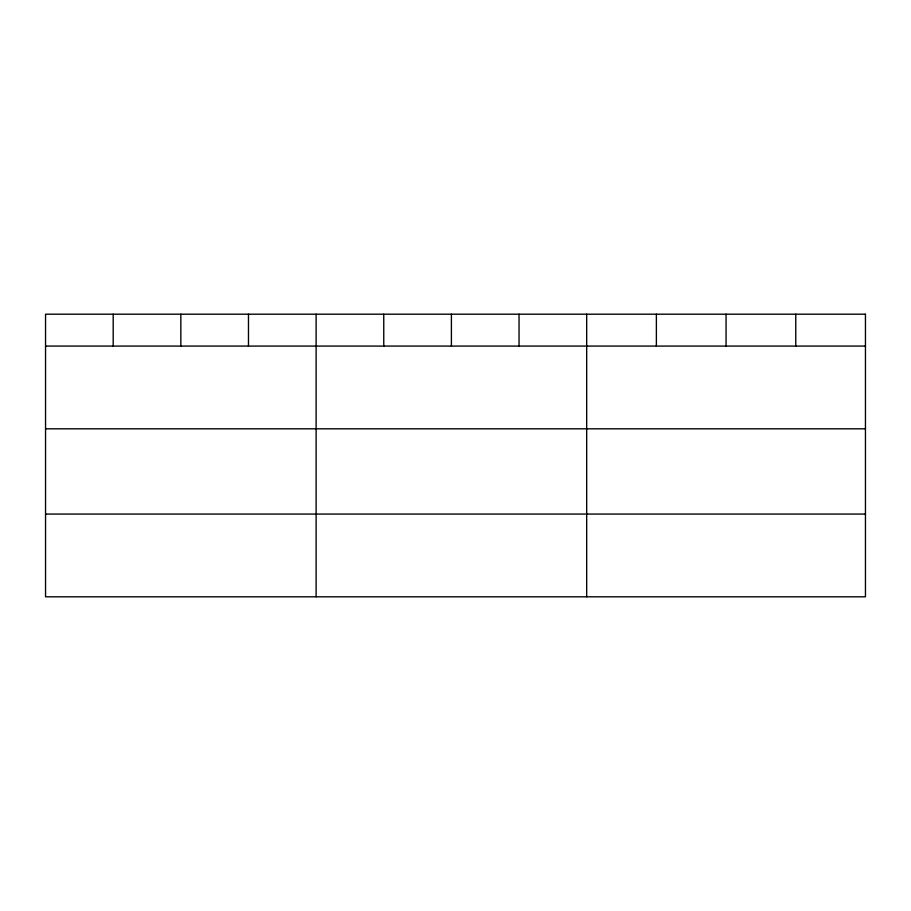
<?xml version="1.0" encoding="UTF-8"?>
<svg xmlns="http://www.w3.org/2000/svg" width="911" height="911" viewBox="0 0 911 911"><rect width="100%" height="100%" fill="white"/><g stroke="black" fill="none" stroke-linecap="round" stroke-linejoin="round"><path stroke-width="1.37" d="M45.55 346.078L865.45 346.078M45.55 428.819L865.45 428.819M45.55 514.066L865.45 514.066M795.758 314.193L795.758 346.078M726.067 314.193L726.067 346.078M656.375 314.193L656.375 346.078M586.684 314.193L586.684 596.807M519.042 314.193L519.042 346.078M451.4 314.193L451.4 346.078M383.759 314.193L383.759 346.078M316.117 314.193L316.117 596.807M248.475 314.193L248.475 346.078M180.834 314.193L180.834 346.078M113.192 314.193L113.192 346.078M865.45 314.193L45.55 314.193L45.55 596.807L865.45 596.807L865.45 314.193"/></g></svg>
